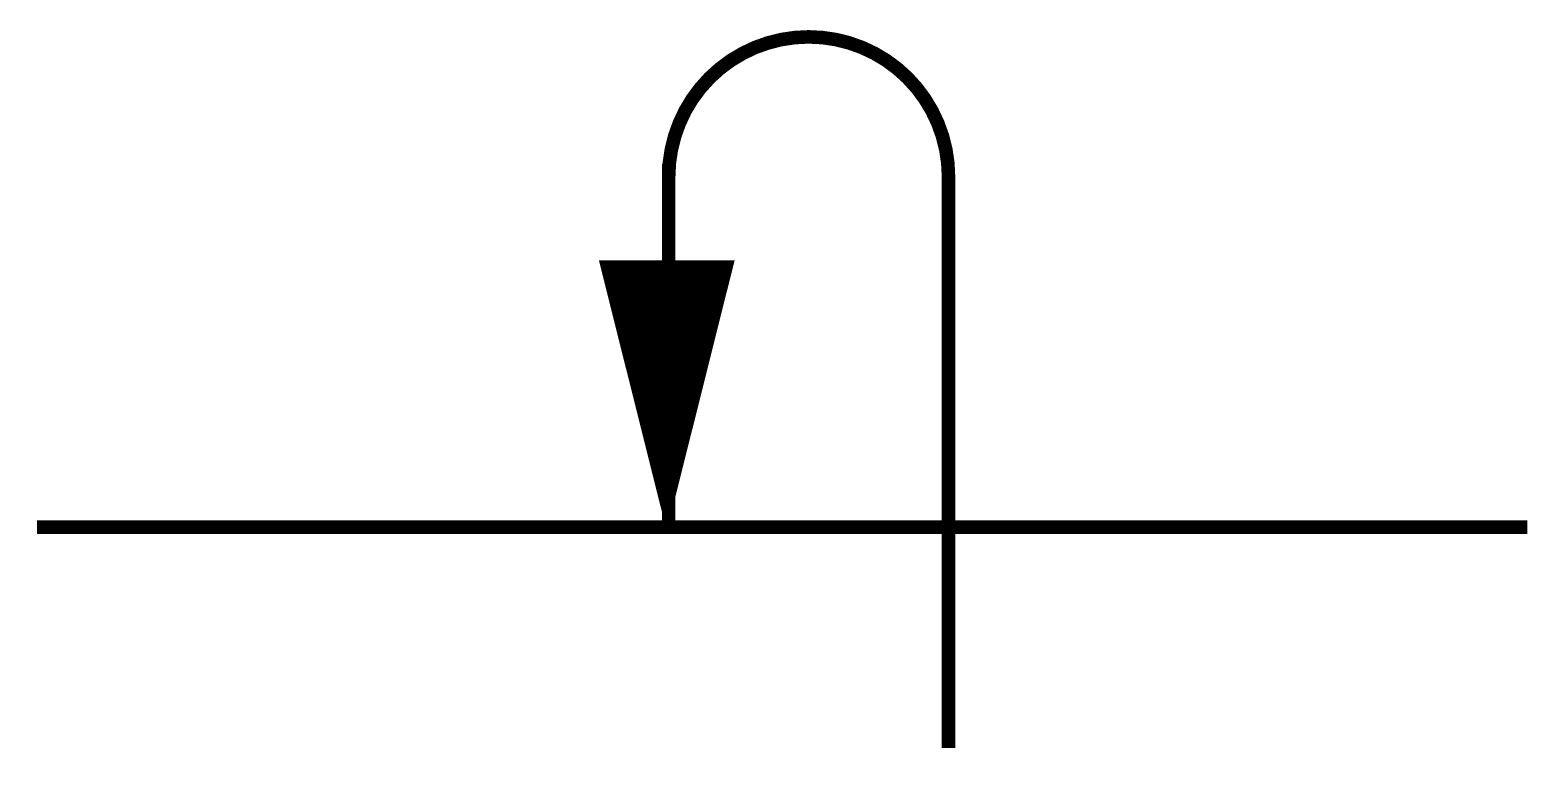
# Model space of a CAD drawing. Extents: x 0 to 11, y -0.1 to 5.2.
import ezdxf

# ---------------------------------------------------------------- set-up
doc = ezdxf.new("R2010")
doc.units = 0
doc.header["$MEASUREMENT"] = 0
doc.layers.get('0').update_dxf_attribs({"linetype": 'CONTINUOUS'})

msp = doc.modelspace()

# ---------------------------------------------------------------- linework, layer by layer
at = {"const_width": 0.1}
msp.add_lwpolyline([(6.735, 4.133, 1), (4.673, 4.133)], format="xyb", dxfattribs=at)
for points in [[(4.673, 4.229), (4.673, 1.503)], [(6.735, -0.076), (6.735, 4.133)], [(10.999, 1.551), (0.018, 1.551)]]:
    msp.add_lwpolyline(points, dxfattribs=at)
msp.add_lwpolyline([(4.659, 3.517, 1, 0, 0), (4.659, 1.522, 0, 0, 0)], format="xyseb")

doc.saveas('drawing.dxf')
